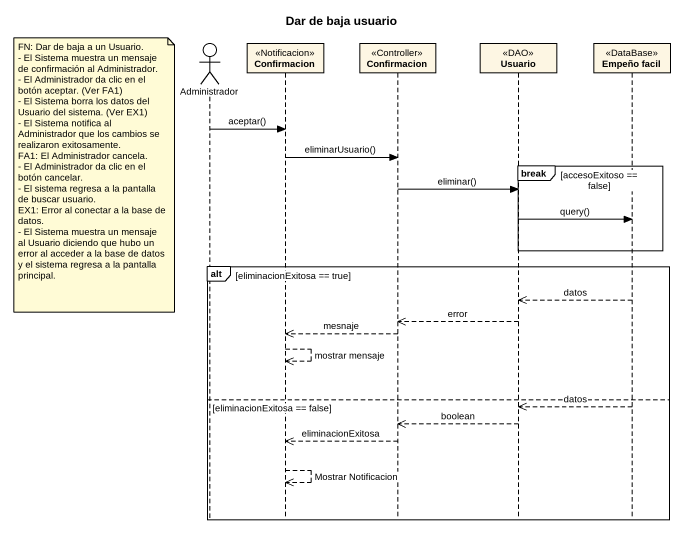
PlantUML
@startuml
title Dar de baja usuario
hide footbox
actor Administrador
participant Confirmacion <<Notificacion>>
participant "Confirmacion" as Confirmacion_2 <<Controller>>
participant Usuario <<DAO>>
participant "Empeño facil" as Empeño_facil <<DataBase>>

Administrador -> Confirmacion : aceptar()
Confirmacion -> Confirmacion_2 : eliminarUsuario()
break accesoExitoso == false
  note left of Administrador
    FN: Dar de baja a un Usuario.
    - El Sistema muestra un mensaje de confirmación al Administrador.
    - El Administrador da clic en el botón aceptar. (Ver FA1)
    - El Sistema borra los datos del Usuario del sistema. (Ver EX1)
    - El Sistema notifica al Administrador que los cambios se realizaron exitosamente.
    FA1: El Administrador cancela.
    - El Administrador da clic en el botón cancelar.
    - El sistema regresa a la pantalla de buscar usuario.
    EX1: Error al conectar a la base de datos.
    - El Sistema muestra un mensaje al Usuario diciendo que hubo un error al acceder a la base de datos y el sistema regresa a la pantalla principal.
  end note
  Confirmacion_2 -> Usuario : eliminar()
  Usuario -> Empeño_facil : query()
end
alt eliminacionExitosa == true
  Empeño_facil -->> Usuario : datos
  Usuario -->> Confirmacion_2 : error
  Confirmacion_2 -->> Confirmacion : mesnaje
  Confirmacion -->> Confirmacion : mostrar mensaje
else eliminacionExitosa == false
  Empeño_facil -->> Usuario : datos
  Usuario -->> Confirmacion_2 : boolean
  Confirmacion_2 -->> Confirmacion : eliminacionExitosa
  Confirmacion -->> Confirmacion : Mostrar Notificacion
end
@enduml
